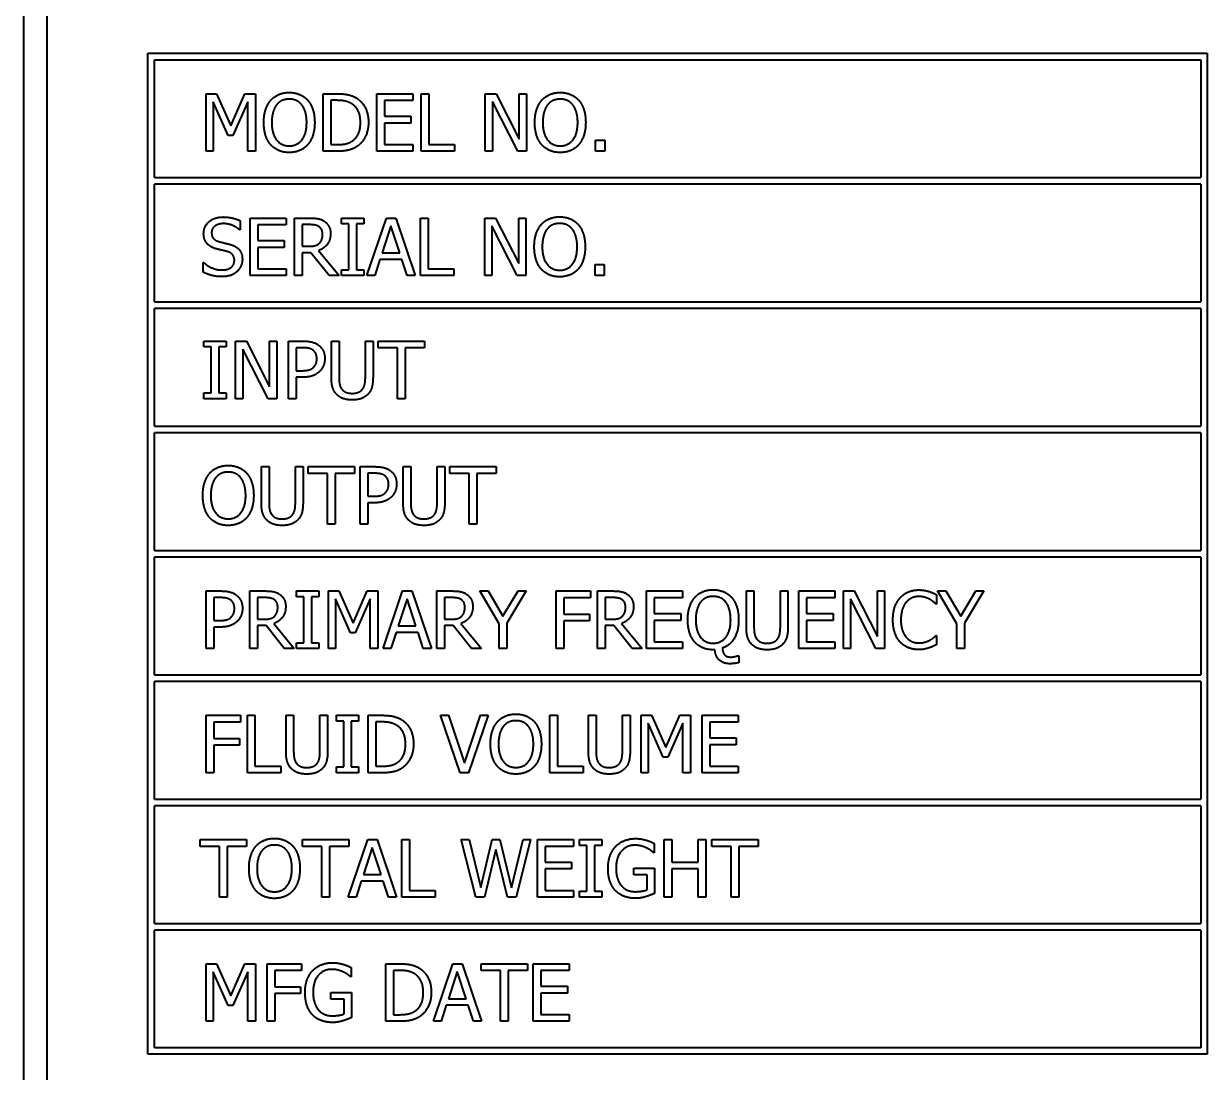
# Model space of a CAD drawing. Header units: millimetres. Extents: x 0 to 715, y 0 to 297.
# Drawn here: x 84 to 134.2, y 133.5 to 178 of the extents above; entities that cross this region are included whole.
import ezdxf

# ---------------------------------------------------------------- set-up
doc = ezdxf.new("R2010")
doc.units = ezdxf.units.MM
doc.layers.add('가시적인 것(ISO)', color=3, linetype='Continuous', lineweight=40)

msp = doc.modelspace()

# ---------------------------------------------------------------- linework, layer by layer
at = {"layer": '가시적인 것(ISO)'}
for p, q in [((83.965, 113.408), (83.965, 213.408)), ((84.965, 114.324), (84.965, 212.492)), ((89.243, 176.741), (134.243, 176.741)), ((89.243, 134.241), (89.243, 176.741)), ((134.243, 176.741), (134.243, 134.241)), ((89.521, 171.464), (89.521, 176.464)), ((89.521, 176.464), (133.965, 176.464)), ((133.965, 176.464), (133.965, 171.464)), ((91.713, 172.579), (91.713, 175.023)), ((91.713, 175.023), (92.156, 175.023)), ((92.156, 175.023), (92.767, 173.662)), ((92.767, 173.662), (93.357, 175.023)), ((93.357, 175.023), (93.808, 175.023)), ((93.808, 175.023), (93.808, 172.579)), ((96.683, 172.579), (96.683, 175.023)), ((96.683, 175.023), (97.239, 175.023)), ((98.963, 172.579), (98.963, 175.023)), ((98.963, 175.023), (100.492, 175.023)), ((100.492, 175.023), (100.492, 174.734)), ((100.849, 172.579), (100.849, 175.023)), ((100.849, 175.023), (101.174, 175.023)), ((101.174, 175.023), (101.174, 172.868)), ((103.57, 172.579), (103.57, 175.023)), ((103.57, 175.023), (104.032, 175.023)), ((104.032, 175.023), (105.016, 173.088)), ((105.016, 173.088), (105.016, 175.023)), ((105.016, 175.023), (105.32, 175.023)), ((105.32, 175.023), (105.32, 172.579)), ((92.648, 173.252), (92.016, 174.685)), ((92.016, 174.685), (92.016, 172.579)), ((93.484, 174.685), (92.846, 173.252)), ((93.484, 172.579), (93.484, 174.685)), ((97.008, 174.742), (97.008, 172.86)), ((97.255, 174.742), (97.008, 174.742)), ((100.492, 174.734), (99.288, 174.734)), ((99.288, 174.734), (99.288, 174.065)), ((104.955, 172.579), (103.873, 174.687)), ((103.873, 174.687), (103.873, 172.579)), ((99.288, 174.065), (100.411, 174.065)), ((100.411, 174.065), (100.411, 173.775)), ((99.288, 173.775), (99.288, 172.868)), ((100.411, 173.775), (99.288, 173.775)), ((92.846, 173.252), (92.648, 173.252)), ((108.257, 172.579), (108.257, 173.046)), ((108.257, 173.046), (108.649, 173.046)), ((108.649, 173.046), (108.649, 172.579)), ((92.016, 172.579), (91.713, 172.579)), ((93.808, 172.579), (93.484, 172.579)), ((97.245, 172.579), (96.683, 172.579)), ((97.008, 172.86), (97.255, 172.86)), ((100.492, 172.579), (98.963, 172.579)), ((99.288, 172.868), (100.492, 172.868)), ((100.492, 172.868), (100.492, 172.579)), ((102.265, 172.579), (100.849, 172.579)), ((101.174, 172.868), (102.265, 172.868)), ((102.265, 172.868), (102.265, 172.579)), ((103.873, 172.579), (103.57, 172.579)), ((105.32, 172.579), (104.955, 172.579)), ((108.649, 172.579), (108.257, 172.579)), ((89.521, 171.464), (133.965, 171.464)), ((89.521, 166.186), (89.521, 171.186)), ((133.965, 171.186), (89.521, 171.186)), ((133.965, 171.186), (133.965, 166.186)), ((93.159, 169.631), (93.159, 169.242)), ((93.585, 167.301), (93.585, 169.745)), ((93.585, 169.745), (95.114, 169.745)), ((95.114, 169.456), (93.91, 169.456)), ((93.91, 169.456), (93.91, 168.787)), ((95.114, 169.745), (95.114, 169.456)), ((95.47, 169.745), (96.1, 169.745)), ((95.47, 167.301), (95.47, 169.745)), ((96.118, 169.464), (95.795, 169.464)), ((95.795, 169.464), (95.795, 168.545)), ((97.461, 169.496), (97.461, 169.745)), ((97.461, 169.745), (98.408, 169.745)), ((97.772, 169.496), (97.461, 169.496)), ((97.772, 167.551), (97.772, 169.496)), ((98.408, 169.496), (98.097, 169.496)), ((98.097, 169.496), (98.097, 167.551)), ((98.408, 169.745), (98.408, 169.496)), ((98.547, 167.301), (99.371, 169.745)), ((99.371, 169.745), (99.771, 169.745)), ((99.771, 169.745), (100.595, 167.301)), ((100.827, 167.301), (100.827, 169.745)), ((100.827, 169.745), (101.152, 169.745)), ((101.152, 169.745), (101.152, 167.59)), ((103.549, 167.301), (103.549, 169.745)), ((103.549, 169.745), (104.01, 169.745)), ((104.01, 169.745), (104.995, 167.81)), ((104.995, 167.81), (104.995, 169.745)), ((104.995, 169.745), (105.298, 169.745)), ((105.298, 169.745), (105.298, 167.301)), ((93.159, 169.242), (93.135, 169.242)), ((99.563, 169.413), (99.187, 168.262)), ((99.941, 168.262), (99.563, 169.413)), ((104.933, 167.301), (103.852, 169.409)), ((103.852, 169.409), (103.852, 167.301)), ((93.91, 168.787), (95.033, 168.787)), ((93.91, 168.498), (93.91, 167.59)), ((95.033, 168.498), (93.91, 168.498)), ((95.033, 168.787), (95.033, 168.498)), ((95.795, 168.545), (96.081, 168.545)), ((96.168, 168.274), (95.795, 168.274)), ((95.795, 168.274), (95.795, 167.301)), ((96.94, 167.301), (96.168, 168.274)), ((96.493, 168.365), (97.362, 167.301)), ((99.098, 167.984), (98.876, 167.301)), ((100.031, 167.984), (99.098, 167.984)), ((99.187, 168.262), (99.941, 168.262)), ((100.252, 167.301), (100.031, 167.984)), ((91.592, 167.448), (91.592, 167.856)), ((91.592, 167.856), (91.616, 167.856)), ((93.91, 167.59), (95.114, 167.59)), ((95.114, 167.59), (95.114, 167.301)), ((97.461, 167.301), (97.461, 167.551)), ((97.461, 167.551), (97.772, 167.551)), ((98.097, 167.551), (98.408, 167.551)), ((98.408, 167.551), (98.408, 167.301)), ((101.152, 167.59), (102.243, 167.59)), ((102.243, 167.59), (102.243, 167.301)), ((108.235, 167.301), (108.235, 167.769)), ((108.235, 167.769), (108.628, 167.769)), ((108.628, 167.769), (108.628, 167.301)), ((95.114, 167.301), (93.585, 167.301)), ((95.795, 167.301), (95.47, 167.301)), ((97.362, 167.301), (96.94, 167.301)), ((98.408, 167.301), (97.461, 167.301)), ((98.876, 167.301), (98.547, 167.301)), ((100.595, 167.301), (100.252, 167.301)), ((102.243, 167.301), (100.827, 167.301)), ((103.852, 167.301), (103.549, 167.301)), ((105.298, 167.301), (104.933, 167.301)), ((108.628, 167.301), (108.235, 167.301)), ((89.521, 166.186), (133.965, 166.186)), ((89.521, 160.908), (89.521, 165.908)), ((133.965, 165.908), (89.521, 165.908)), ((133.965, 165.908), (133.965, 160.908)), ((91.618, 164.27), (91.618, 164.519)), ((91.618, 164.519), (92.564, 164.519)), ((92.564, 164.519), (92.564, 164.27)), ((92.967, 162.075), (92.967, 164.519)), ((92.967, 164.519), (93.428, 164.519)), ((93.428, 164.519), (94.413, 162.584)), ((94.413, 162.584), (94.413, 164.519)), ((94.413, 164.519), (94.716, 164.519)), ((94.716, 164.519), (94.716, 162.075)), ((95.211, 162.075), (95.211, 164.519)), ((95.211, 164.519), (95.825, 164.519)), ((97.035, 162.994), (97.035, 164.519)), ((97.035, 164.519), (97.36, 164.519)), ((97.36, 164.519), (97.36, 162.994)), ((98.479, 162.986), (98.479, 164.519)), ((98.479, 164.519), (98.804, 164.519)), ((98.804, 164.519), (98.804, 162.994)), ((99.02, 164.23), (99.02, 164.519)), ((99.02, 164.519), (100.985, 164.519)), ((100.985, 164.519), (100.985, 164.23)), ((91.929, 164.27), (91.618, 164.27)), ((91.929, 162.324), (91.929, 164.27)), ((92.564, 164.27), (92.253, 164.27)), ((92.253, 164.27), (92.253, 162.324)), ((94.351, 162.075), (93.27, 164.182)), ((93.27, 164.182), (93.27, 162.075)), ((95.805, 164.238), (95.536, 164.238)), ((95.536, 164.238), (95.536, 163.263)), ((99.84, 164.23), (99.02, 164.23)), ((99.84, 162.075), (99.84, 164.23)), ((100.165, 164.23), (100.165, 162.075)), ((100.985, 164.23), (100.165, 164.23)), ((95.536, 163.263), (95.758, 163.263)), ((95.811, 162.986), (95.536, 162.986)), ((95.536, 162.986), (95.536, 162.075)), ((91.618, 162.075), (91.618, 162.324)), ((91.618, 162.324), (91.929, 162.324)), ((92.564, 162.075), (91.618, 162.075)), ((92.253, 162.324), (92.564, 162.324)), ((92.564, 162.324), (92.564, 162.075)), ((93.27, 162.075), (92.967, 162.075)), ((94.716, 162.075), (94.351, 162.075)), ((95.536, 162.075), (95.211, 162.075)), ((100.165, 162.075), (99.84, 162.075)), ((89.521, 160.908), (133.965, 160.908)), ((89.521, 155.63), (89.521, 160.63)), ((133.965, 160.63), (89.521, 160.63)), ((133.965, 160.63), (133.965, 155.63)), ((94.062, 157.665), (94.062, 159.19)), ((94.062, 159.19), (94.387, 159.19)), ((94.387, 159.19), (94.387, 157.665)), ((95.506, 157.657), (95.506, 159.19)), ((95.506, 159.19), (95.831, 159.19)), ((95.831, 159.19), (95.831, 157.665)), ((96.047, 158.901), (96.047, 159.19)), ((96.047, 159.19), (98.012, 159.19)), ((96.867, 158.901), (96.047, 158.901)), ((96.867, 156.745), (96.867, 158.901)), ((97.192, 158.901), (97.192, 156.745)), ((98.012, 158.901), (97.192, 158.901)), ((98.012, 159.19), (98.012, 158.901)), ((98.26, 156.745), (98.26, 159.19)), ((98.26, 159.19), (98.874, 159.19)), ((98.854, 158.909), (98.584, 158.909)), ((98.584, 158.909), (98.584, 157.934)), ((100.084, 157.665), (100.084, 159.19)), ((100.084, 159.19), (100.409, 159.19)), ((100.409, 159.19), (100.409, 157.665)), ((101.528, 157.657), (101.528, 159.19)), ((101.528, 159.19), (101.853, 159.19)), ((101.853, 159.19), (101.853, 157.665)), ((102.069, 158.901), (102.069, 159.19)), ((102.069, 159.19), (104.034, 159.19)), ((102.889, 158.901), (102.069, 158.901)), ((102.889, 156.745), (102.889, 158.901)), ((103.214, 158.901), (103.214, 156.745)), ((104.034, 158.901), (103.214, 158.901)), ((104.034, 159.19), (104.034, 158.901)), ((98.584, 157.934), (98.806, 157.934)), ((98.86, 157.657), (98.584, 157.657)), ((98.584, 157.657), (98.584, 156.745)), ((97.192, 156.745), (96.867, 156.745)), ((98.584, 156.745), (98.26, 156.745)), ((103.214, 156.745), (102.889, 156.745)), ((89.521, 155.63), (133.965, 155.63)), ((89.521, 150.353), (89.521, 155.353)), ((133.965, 155.353), (89.521, 155.353)), ((133.965, 155.353), (133.965, 150.353)), ((91.713, 151.468), (91.713, 153.912)), ((91.713, 153.912), (92.327, 153.912)), ((93.567, 153.912), (94.197, 153.912)), ((93.567, 151.468), (93.567, 153.912)), ((95.558, 153.663), (95.558, 153.912)), ((95.558, 153.912), (96.504, 153.912)), ((96.504, 153.912), (96.504, 153.663)), ((96.907, 153.912), (97.35, 153.912)), ((96.907, 151.468), (96.907, 153.912)), ((97.35, 153.912), (97.96, 152.551)), ((97.96, 152.551), (98.551, 153.912)), ((98.551, 153.912), (99.002, 153.912)), ((99.002, 153.912), (99.002, 151.468)), ((99.234, 151.468), (100.058, 153.912)), ((100.058, 153.912), (100.458, 153.912)), ((100.458, 153.912), (101.282, 151.468)), ((101.514, 153.912), (102.144, 153.912)), ((101.514, 151.468), (101.514, 153.912)), ((103.335, 153.912), (103.695, 153.912)), ((104.161, 152.516), (103.335, 153.912)), ((103.695, 153.912), (104.325, 152.837)), ((104.325, 152.837), (104.967, 153.912)), ((105.312, 153.912), (104.486, 152.549)), ((104.967, 153.912), (105.312, 153.912)), ((106.587, 151.468), (106.587, 153.912)), ((106.587, 153.912), (108.049, 153.912)), ((108.049, 153.912), (108.049, 153.623)), ((108.34, 153.912), (108.97, 153.912)), ((108.34, 151.468), (108.34, 153.912)), ((110.426, 151.468), (110.426, 153.912)), ((110.426, 153.912), (111.956, 153.912)), ((111.956, 153.912), (111.956, 153.623)), ((114.662, 152.387), (114.662, 153.912)), ((114.662, 153.912), (114.986, 153.912)), ((114.986, 153.912), (114.986, 152.387)), ((116.106, 152.379), (116.106, 153.912)), ((116.106, 153.912), (116.43, 153.912)), ((116.43, 153.912), (116.43, 152.387)), ((116.896, 151.468), (116.896, 153.912)), ((116.896, 153.912), (118.425, 153.912)), ((118.425, 153.912), (118.425, 153.623)), ((118.782, 151.468), (118.782, 153.912)), ((118.782, 153.912), (119.243, 153.912)), ((119.243, 153.912), (120.228, 151.977)), ((120.228, 151.977), (120.228, 153.912)), ((120.228, 153.912), (120.531, 153.912)), ((120.531, 153.912), (120.531, 151.468)), ((123.605, 152.516), (122.779, 153.912)), ((122.779, 153.912), (123.14, 153.912)), ((123.14, 153.912), (123.77, 152.837)), ((123.77, 152.837), (124.412, 153.912)), ((124.756, 153.912), (123.93, 152.549)), ((124.412, 153.912), (124.756, 153.912)), ((92.307, 153.631), (92.038, 153.631)), ((92.038, 153.631), (92.038, 152.656)), ((94.215, 153.631), (93.892, 153.631)), ((93.892, 153.631), (93.892, 152.712)), ((95.869, 153.663), (95.558, 153.663)), ((95.869, 151.717), (95.869, 153.663)), ((96.504, 153.663), (96.193, 153.663)), ((96.193, 153.663), (96.193, 151.717)), ((97.842, 152.141), (97.21, 153.573)), ((97.21, 153.573), (97.21, 151.468)), ((98.678, 153.573), (98.04, 152.141)), ((98.678, 151.468), (98.678, 153.573)), ((100.25, 153.579), (99.874, 152.428)), ((100.629, 152.428), (100.25, 153.579)), ((102.162, 153.631), (101.839, 153.631)), ((101.839, 153.631), (101.839, 152.712)), ((108.049, 153.623), (106.912, 153.623)), ((106.912, 153.623), (106.912, 152.934)), ((108.988, 153.631), (108.665, 153.631)), ((108.665, 153.631), (108.665, 152.712)), ((111.956, 153.623), (110.751, 153.623)), ((110.751, 153.623), (110.751, 152.953)), ((118.425, 153.623), (117.221, 153.623)), ((117.221, 153.623), (117.221, 152.953)), ((120.166, 151.468), (119.085, 153.575)), ((119.085, 153.575), (119.085, 151.468)), ((122.742, 153.357), (122.716, 153.357)), ((122.742, 153.75), (122.742, 153.357)), ((106.912, 152.934), (108.002, 152.934)), ((108.002, 152.934), (108.002, 152.644)), ((110.751, 152.953), (111.874, 152.953)), ((111.874, 152.953), (111.874, 152.664)), ((117.221, 152.953), (118.344, 152.953)), ((118.344, 152.953), (118.344, 152.664)), ((92.038, 152.656), (92.259, 152.656)), ((92.313, 152.379), (92.038, 152.379)), ((92.038, 152.379), (92.038, 151.468)), ((93.892, 152.712), (94.177, 152.712)), ((94.264, 152.44), (93.892, 152.44)), ((93.892, 152.44), (93.892, 151.468)), ((95.037, 151.468), (94.264, 152.44)), ((94.589, 152.531), (95.459, 151.468)), ((99.874, 152.428), (100.629, 152.428)), ((101.839, 152.712), (102.124, 152.712)), ((102.212, 152.44), (101.839, 152.44)), ((101.839, 152.44), (101.839, 151.468)), ((102.984, 151.468), (102.212, 152.44)), ((102.536, 152.531), (103.406, 151.468)), ((104.161, 151.468), (104.161, 152.516)), ((104.486, 152.549), (104.486, 151.468)), ((108.002, 152.644), (106.912, 152.644)), ((106.912, 152.644), (106.912, 151.468)), ((108.665, 152.712), (108.951, 152.712)), ((109.038, 152.44), (108.665, 152.44)), ((108.665, 152.44), (108.665, 151.468)), ((109.81, 151.468), (109.038, 152.44)), ((109.363, 152.531), (110.232, 151.468)), ((111.874, 152.664), (110.751, 152.664)), ((110.751, 152.664), (110.751, 151.757)), ((118.344, 152.664), (117.221, 152.664)), ((117.221, 152.664), (117.221, 151.757)), ((123.605, 151.468), (123.605, 152.516)), ((123.93, 152.549), (123.93, 151.468)), ((98.04, 152.141), (97.842, 152.141)), ((99.785, 152.151), (99.563, 151.468)), ((100.718, 152.151), (99.785, 152.151)), ((100.94, 151.468), (100.718, 152.151)), ((122.718, 152.022), (122.742, 152.022)), ((122.742, 152.022), (122.742, 151.634)), ((92.038, 151.468), (91.713, 151.468)), ((93.892, 151.468), (93.567, 151.468)), ((95.459, 151.468), (95.037, 151.468)), ((95.558, 151.468), (95.558, 151.717)), ((95.558, 151.717), (95.869, 151.717)), ((96.504, 151.468), (95.558, 151.468)), ((96.193, 151.717), (96.504, 151.717)), ((96.504, 151.717), (96.504, 151.468)), ((97.21, 151.468), (96.907, 151.468)), ((99.002, 151.468), (98.678, 151.468)), ((99.563, 151.468), (99.234, 151.468)), ((101.282, 151.468), (100.94, 151.468)), ((101.839, 151.468), (101.514, 151.468)), ((103.406, 151.468), (102.984, 151.468)), ((104.486, 151.468), (104.161, 151.468)), ((106.912, 151.468), (106.587, 151.468)), ((108.665, 151.468), (108.34, 151.468)), ((110.232, 151.468), (109.81, 151.468)), ((111.956, 151.468), (110.426, 151.468)), ((110.751, 151.757), (111.956, 151.757)), ((111.956, 151.757), (111.956, 151.468)), ((113.328, 151.416), (113.253, 151.416)), ((118.425, 151.468), (116.896, 151.468)), ((117.221, 151.757), (118.425, 151.757)), ((118.425, 151.757), (118.425, 151.468)), ((119.085, 151.468), (118.782, 151.468)), ((120.531, 151.468), (120.166, 151.468)), ((123.93, 151.468), (123.605, 151.468)), ((114.299, 151.165), (114.343, 151.165)), ((114.343, 151.165), (114.343, 150.869)), ((89.521, 150.353), (133.965, 150.353)), ((89.521, 145.075), (89.521, 150.075)), ((133.965, 150.075), (89.521, 150.075)), ((133.965, 150.075), (133.965, 145.075)), ((91.713, 146.19), (91.713, 148.634)), ((91.713, 148.634), (93.175, 148.634)), ((93.175, 148.345), (92.038, 148.345)), ((92.038, 148.345), (92.038, 147.656)), ((93.175, 148.634), (93.175, 148.345)), ((93.466, 146.19), (93.466, 148.634)), ((93.466, 148.634), (93.791, 148.634)), ((93.791, 148.634), (93.791, 146.479)), ((95.108, 147.109), (95.108, 148.634)), ((95.108, 148.634), (95.433, 148.634)), ((95.433, 148.634), (95.433, 147.109)), ((96.552, 147.101), (96.552, 148.634)), ((96.552, 148.634), (96.877, 148.634)), ((96.877, 148.634), (96.877, 147.109)), ((97.247, 148.385), (97.247, 148.634)), ((97.247, 148.634), (98.194, 148.634)), ((97.558, 148.385), (97.247, 148.385)), ((97.558, 146.44), (97.558, 148.385)), ((98.194, 148.385), (97.883, 148.385)), ((97.883, 148.385), (97.883, 146.44)), ((98.194, 148.634), (98.194, 148.385)), ((98.596, 148.634), (99.153, 148.634)), ((98.596, 146.19), (98.596, 148.634)), ((99.169, 148.353), (98.921, 148.353)), ((98.921, 148.353), (98.921, 146.471)), ((102.507, 146.19), (101.665, 148.634)), ((101.665, 148.634), (102.013, 148.634)), ((102.013, 148.634), (102.691, 146.604)), ((102.691, 146.604), (103.368, 148.634)), ((103.699, 148.634), (102.857, 146.19)), ((103.368, 148.634), (103.699, 148.634)), ((106.312, 146.19), (106.312, 148.634)), ((106.312, 148.634), (106.637, 148.634)), ((106.637, 148.634), (106.637, 146.479)), ((107.954, 147.109), (107.954, 148.634)), ((107.954, 148.634), (108.279, 148.634)), ((108.279, 148.634), (108.279, 147.109)), ((109.398, 147.101), (109.398, 148.634)), ((109.398, 148.634), (109.723, 148.634)), ((109.723, 148.634), (109.723, 147.109)), ((110.189, 148.634), (110.632, 148.634)), ((110.189, 146.19), (110.189, 148.634)), ((110.632, 148.634), (111.242, 147.273)), ((111.242, 147.273), (111.833, 148.634)), ((111.833, 148.634), (112.284, 148.634)), ((112.284, 148.634), (112.284, 146.19)), ((112.78, 146.19), (112.78, 148.634)), ((112.78, 148.634), (114.309, 148.634)), ((114.309, 148.345), (113.105, 148.345)), ((113.105, 148.345), (113.105, 147.676)), ((114.309, 148.634), (114.309, 148.345)), ((111.124, 146.863), (110.492, 148.296)), ((110.492, 148.296), (110.492, 146.19)), ((111.96, 148.296), (111.322, 146.863)), ((111.96, 146.19), (111.96, 148.296)), ((92.038, 147.656), (93.127, 147.656)), ((93.127, 147.367), (92.038, 147.367)), ((92.038, 147.367), (92.038, 146.19)), ((93.127, 147.656), (93.127, 147.367)), ((113.105, 147.676), (114.228, 147.676)), ((114.228, 147.386), (113.105, 147.386)), ((113.105, 147.386), (113.105, 146.479)), ((114.228, 147.676), (114.228, 147.386)), ((111.322, 146.863), (111.124, 146.863)), ((93.791, 146.479), (94.882, 146.479)), ((94.882, 146.479), (94.882, 146.19)), ((97.247, 146.19), (97.247, 146.44)), ((97.247, 146.44), (97.558, 146.44)), ((97.883, 146.44), (98.194, 146.44)), ((98.194, 146.44), (98.194, 146.19)), ((98.921, 146.471), (99.169, 146.471)), ((106.637, 146.479), (107.728, 146.479)), ((107.728, 146.479), (107.728, 146.19)), ((113.105, 146.479), (114.309, 146.479)), ((114.309, 146.479), (114.309, 146.19)), ((92.038, 146.19), (91.713, 146.19)), ((94.882, 146.19), (93.466, 146.19)), ((98.194, 146.19), (97.247, 146.19)), ((99.159, 146.19), (98.596, 146.19)), ((102.857, 146.19), (102.507, 146.19)), ((107.728, 146.19), (106.312, 146.19)), ((110.492, 146.19), (110.189, 146.19)), ((112.284, 146.19), (111.96, 146.19)), ((114.309, 146.19), (112.78, 146.19)), ((89.521, 145.075), (133.965, 145.075)), ((89.521, 139.797), (89.521, 144.797)), ((133.965, 144.797), (89.521, 144.797)), ((133.965, 144.797), (133.965, 139.797)), ((91.463, 143.067), (91.463, 143.357)), ((91.463, 143.357), (93.428, 143.357)), ((93.428, 143.357), (93.428, 143.067)), ((95.805, 143.067), (95.805, 143.357)), ((95.805, 143.357), (97.77, 143.357)), ((97.754, 140.912), (98.579, 143.357)), ((97.77, 143.357), (97.77, 143.067)), ((98.579, 143.357), (98.979, 143.357)), ((98.979, 143.357), (99.803, 140.912)), ((100.034, 140.912), (100.034, 143.357)), ((100.034, 143.357), (100.359, 143.357)), ((100.359, 143.357), (100.359, 141.201)), ((103.176, 140.912), (102.552, 143.357)), ((102.552, 143.357), (102.887, 143.357)), ((102.887, 143.357), (103.378, 141.33)), ((103.378, 141.33), (103.866, 143.357)), ((103.866, 143.357), (104.196, 143.357)), ((104.196, 143.357), (104.688, 141.306)), ((104.688, 141.306), (105.177, 143.357)), ((105.496, 143.357), (104.882, 140.912)), ((105.177, 143.357), (105.496, 143.357)), ((105.787, 140.912), (105.787, 143.357)), ((105.787, 143.357), (107.316, 143.357)), ((107.316, 143.357), (107.316, 143.067)), ((107.578, 143.107), (107.578, 143.357)), ((107.578, 143.357), (108.525, 143.357)), ((108.525, 143.357), (108.525, 143.107)), ((111.171, 140.912), (111.171, 143.357)), ((111.171, 143.357), (111.496, 143.357)), ((111.496, 143.357), (111.496, 142.398)), ((112.621, 142.398), (112.621, 143.357)), ((112.621, 143.357), (112.946, 143.357)), ((112.946, 143.357), (112.946, 140.912)), ((113.192, 143.067), (113.192, 143.357)), ((113.192, 143.357), (115.157, 143.357)), ((115.157, 143.357), (115.157, 143.067)), ((92.283, 143.067), (91.463, 143.067)), ((92.283, 140.912), (92.283, 143.067)), ((92.608, 143.067), (92.608, 140.912)), ((93.428, 143.067), (92.608, 143.067)), ((96.625, 143.067), (95.805, 143.067)), ((96.625, 140.912), (96.625, 143.067)), ((97.77, 143.067), (96.95, 143.067)), ((96.95, 143.067), (96.95, 140.912)), ((98.771, 143.024), (98.394, 141.873)), ((99.149, 141.873), (98.771, 143.024)), ((104.02, 142.941), (103.537, 140.912)), ((104.517, 140.912), (104.02, 142.941)), ((107.316, 143.067), (106.112, 143.067)), ((106.112, 143.067), (106.112, 142.398)), ((107.889, 143.107), (107.578, 143.107)), ((107.889, 141.162), (107.889, 143.107)), ((108.525, 143.107), (108.214, 143.107)), ((108.214, 143.107), (108.214, 141.162)), ((110.753, 142.798), (110.725, 142.798)), ((110.753, 143.19), (110.753, 142.798)), ((114.012, 143.067), (113.192, 143.067)), ((114.012, 140.912), (114.012, 143.067)), ((114.337, 143.067), (114.337, 140.912)), ((115.157, 143.067), (114.337, 143.067)), ((106.112, 142.398), (107.235, 142.398)), ((107.235, 142.398), (107.235, 142.109)), ((111.496, 142.398), (112.621, 142.398)), ((98.394, 141.873), (99.149, 141.873)), ((106.112, 142.109), (106.112, 141.201)), ((107.235, 142.109), (106.112, 142.109)), ((109.876, 141.857), (109.876, 142.142)), ((109.876, 142.142), (110.763, 142.142)), ((110.442, 141.857), (109.876, 141.857)), ((110.442, 141.225), (110.442, 141.857)), ((110.763, 142.142), (110.763, 141.075)), ((112.621, 142.109), (111.496, 142.109)), ((111.496, 142.109), (111.496, 140.912)), ((112.621, 140.912), (112.621, 142.109)), ((98.305, 141.596), (98.083, 140.912)), ((99.238, 141.596), (98.305, 141.596)), ((99.46, 140.912), (99.238, 141.596)), ((92.608, 140.912), (92.283, 140.912)), ((96.95, 140.912), (96.625, 140.912)), ((98.083, 140.912), (97.754, 140.912)), ((99.803, 140.912), (99.46, 140.912)), ((101.451, 140.912), (100.034, 140.912)), ((100.359, 141.201), (101.451, 141.201)), ((101.451, 141.201), (101.451, 140.912)), ((103.537, 140.912), (103.176, 140.912)), ((104.882, 140.912), (104.517, 140.912)), ((107.316, 140.912), (105.787, 140.912)), ((106.112, 141.201), (107.316, 141.201)), ((107.316, 141.201), (107.316, 140.912)), ((107.578, 140.912), (107.578, 141.162)), ((107.578, 141.162), (107.889, 141.162)), ((108.525, 140.912), (107.578, 140.912)), ((108.214, 141.162), (108.525, 141.162)), ((108.525, 141.162), (108.525, 140.912)), ((111.496, 140.912), (111.171, 140.912)), ((112.946, 140.912), (112.621, 140.912)), ((114.337, 140.912), (114.012, 140.912)), ((89.521, 139.797), (133.965, 139.797)), ((89.521, 134.519), (89.521, 139.519)), ((133.965, 139.519), (89.521, 139.519)), ((133.965, 139.519), (133.965, 134.519)), ((91.713, 135.642), (91.713, 138.087)), ((91.713, 138.087), (92.156, 138.087)), ((92.156, 138.087), (92.767, 136.726)), ((92.767, 136.726), (93.357, 138.087)), ((93.357, 138.087), (93.808, 138.087)), ((93.808, 138.087), (93.808, 135.642)), ((94.304, 135.642), (94.304, 138.087)), ((94.304, 138.087), (95.766, 138.087)), ((95.766, 137.798), (94.629, 137.798)), ((94.629, 137.798), (94.629, 137.108)), ((95.766, 138.087), (95.766, 137.798)), ((97.883, 137.92), (97.883, 137.528)), ((99.351, 135.642), (99.351, 138.087)), ((99.351, 138.087), (99.908, 138.087)), ((99.676, 137.805), (99.676, 135.924)), ((99.924, 137.805), (99.676, 137.805)), ((101.368, 135.642), (102.192, 138.087)), ((102.192, 138.087), (102.592, 138.087)), ((102.592, 138.087), (103.416, 135.642)), ((103.398, 137.798), (103.398, 138.087)), ((103.398, 138.087), (105.363, 138.087)), ((104.218, 137.798), (103.398, 137.798)), ((104.218, 135.642), (104.218, 137.798)), ((104.543, 137.798), (104.543, 135.642)), ((105.363, 137.798), (104.543, 137.798)), ((105.363, 138.087), (105.363, 137.798)), ((105.611, 135.642), (105.611, 138.087)), ((105.611, 138.087), (107.14, 138.087)), ((107.14, 137.798), (105.936, 137.798)), ((105.936, 137.798), (105.936, 137.128)), ((107.14, 138.087), (107.14, 137.798)), ((92.648, 136.316), (92.016, 137.748)), ((92.016, 137.748), (92.016, 135.642)), ((93.484, 137.748), (92.846, 136.316)), ((93.484, 135.642), (93.484, 137.748)), ((97.883, 137.528), (97.855, 137.528)), ((102.384, 137.754), (102.007, 136.603)), ((102.762, 136.603), (102.384, 137.754)), ((94.629, 137.108), (95.718, 137.108)), ((95.718, 136.819), (94.629, 136.819)), ((94.629, 136.819), (94.629, 135.642)), ((95.718, 137.108), (95.718, 136.819)), ((97.006, 136.587), (97.006, 136.872)), ((97.006, 136.872), (97.893, 136.872)), ((97.893, 136.872), (97.893, 135.805)), ((105.936, 137.128), (107.059, 137.128)), ((107.059, 136.839), (105.936, 136.839)), ((105.936, 136.839), (105.936, 135.932)), ((107.059, 137.128), (107.059, 136.839)), ((92.846, 136.316), (92.648, 136.316)), ((97.572, 136.587), (97.006, 136.587)), ((97.572, 135.955), (97.572, 136.587)), ((101.918, 136.326), (101.696, 135.642)), ((102.851, 136.326), (101.918, 136.326)), ((102.007, 136.603), (102.762, 136.603)), ((103.073, 135.642), (102.851, 136.326)), ((99.676, 135.924), (99.924, 135.924)), ((105.936, 135.932), (107.14, 135.932)), ((107.14, 135.932), (107.14, 135.642)), ((92.016, 135.642), (91.713, 135.642)), ((93.808, 135.642), (93.484, 135.642)), ((94.629, 135.642), (94.304, 135.642)), ((99.914, 135.642), (99.351, 135.642)), ((101.696, 135.642), (101.368, 135.642)), ((103.416, 135.642), (103.073, 135.642)), ((104.543, 135.642), (104.218, 135.642)), ((107.14, 135.642), (105.611, 135.642)), ((133.965, 134.519), (89.521, 134.519)), ((134.243, 134.241), (89.243, 134.241))]:
    msp.add_line(p, q, dxfattribs=at)
for points in [[(94.458, 174.744), (94.601, 174.906), (94.999, 175.075), (95.245, 175.075)], [(95.245, 175.075), (95.494, 175.075), (95.894, 174.9), (96.033, 174.744)], [(97.239, 175.023), (97.584, 175.023), (97.976, 174.92), (98.115, 174.829)], [(105.969, 174.744), (106.112, 174.906), (106.51, 175.075), (106.756, 175.075)], [(106.756, 175.075), (107.005, 175.075), (107.405, 174.9), (107.544, 174.744)], [(94.165, 173.801), (94.165, 174.108), (94.318, 174.576), (94.458, 174.744)], [(94.704, 174.54), (94.607, 174.415), (94.504, 174.039), (94.504, 173.801)], [(95.247, 174.793), (95.07, 174.793), (94.805, 174.671), (94.704, 174.54)], [(95.787, 174.54), (95.69, 174.667), (95.417, 174.793), (95.247, 174.793)], [(95.987, 173.801), (95.987, 174.043), (95.882, 174.417), (95.787, 174.54)], [(96.033, 174.744), (96.172, 174.582), (96.326, 174.106), (96.326, 173.801)], [(97.901, 174.595), (97.77, 174.673), (97.475, 174.742), (97.255, 174.742)], [(98.271, 173.803), (98.271, 174.084), (98.085, 174.482), (97.901, 174.595)], [(98.115, 174.829), (98.351, 174.673), (98.61, 174.156), (98.61, 173.799)], [(105.676, 173.801), (105.676, 174.108), (105.829, 174.576), (105.969, 174.744)], [(106.215, 174.54), (106.118, 174.415), (106.015, 174.039), (106.015, 173.801)], [(106.758, 174.793), (106.581, 174.793), (106.316, 174.671), (106.215, 174.54)], [(107.298, 174.54), (107.201, 174.667), (106.928, 174.793), (106.758, 174.793)], [(107.499, 173.801), (107.499, 174.043), (107.394, 174.417), (107.298, 174.54)], [(107.544, 174.744), (107.683, 174.582), (107.837, 174.106), (107.837, 173.801)], [(94.456, 172.86), (94.316, 173.023), (94.165, 173.5), (94.165, 173.801)], [(94.504, 173.801), (94.504, 173.32), (94.908, 172.809), (95.247, 172.809)], [(95.247, 172.809), (95.585, 172.809), (95.987, 173.32), (95.987, 173.801)], [(96.326, 173.801), (96.326, 173.504), (96.176, 173.023), (96.033, 172.86)], [(97.931, 173.023), (98.101, 173.137), (98.271, 173.518), (98.271, 173.803)], [(98.61, 173.799), (98.61, 173.464), (98.339, 172.925), (98.111, 172.775)], [(105.967, 172.86), (105.827, 173.023), (105.676, 173.5), (105.676, 173.801)], [(106.015, 173.801), (106.015, 173.32), (106.419, 172.809), (106.758, 172.809)], [(106.758, 172.809), (107.096, 172.809), (107.499, 173.32), (107.499, 173.801)], [(107.837, 173.801), (107.837, 173.504), (107.687, 173.023), (107.544, 172.86)], [(97.255, 172.86), (97.471, 172.86), (97.798, 172.929), (97.931, 173.023)], [(95.245, 172.527), (94.997, 172.527), (94.601, 172.696), (94.456, 172.86)], [(96.033, 172.86), (95.882, 172.69), (95.484, 172.527), (95.245, 172.527)], [(98.111, 172.775), (97.925, 172.658), (97.542, 172.579), (97.245, 172.579)], [(106.756, 172.527), (106.508, 172.527), (106.112, 172.696), (105.967, 172.86)], [(107.544, 172.86), (107.394, 172.69), (106.995, 172.527), (106.756, 172.527)], [(91.61, 169.09), (91.61, 169.387), (92.073, 169.789), (92.432, 169.789)], [(92.454, 169.508), (92.228, 169.508), (91.948, 169.296), (91.948, 169.123)], [(92.432, 169.789), (92.638, 169.789), (93.002, 169.708), (93.159, 169.631)], [(93.135, 169.242), (93.018, 169.349), (92.654, 169.508), (92.454, 169.508)], [(96.1, 169.745), (96.31, 169.745), (96.594, 169.7), (96.722, 169.617)], [(96.506, 169.381), (96.437, 169.427), (96.253, 169.464), (96.118, 169.464)], [(96.722, 169.617), (96.851, 169.534), (97, 169.274), (97, 169.082)], [(105.654, 168.523), (105.654, 168.83), (105.807, 169.298), (105.947, 169.466)], [(105.947, 169.466), (106.09, 169.629), (106.488, 169.797), (106.734, 169.797)], [(106.736, 169.516), (106.56, 169.516), (106.294, 169.393), (106.193, 169.262)], [(106.734, 169.797), (106.984, 169.797), (107.384, 169.623), (107.522, 169.466)], [(107.277, 169.262), (107.18, 169.389), (106.906, 169.516), (106.736, 169.516)], [(107.522, 169.466), (107.661, 169.304), (107.815, 168.828), (107.815, 168.523)], [(91.768, 168.648), (91.693, 168.729), (91.61, 168.947), (91.61, 169.09)], [(91.948, 169.123), (91.948, 168.969), (92.113, 168.785), (92.267, 168.743)], [(97, 169.082), (97, 168.814), (96.726, 168.452), (96.493, 168.365)], [(96.661, 169.056), (96.661, 169.163), (96.586, 169.328), (96.506, 169.381)], [(96.522, 168.672), (96.594, 168.739), (96.661, 168.929), (96.661, 169.056)], [(106.193, 169.262), (106.096, 169.137), (105.993, 168.761), (105.993, 168.523)], [(107.477, 168.523), (107.477, 168.765), (107.372, 169.139), (107.277, 169.262)], [(92.172, 168.432), (92.045, 168.466), (91.845, 168.567), (91.768, 168.648)], [(92.614, 168.321), (92.501, 168.353), (92.313, 168.396), (92.172, 168.432)], [(92.267, 168.743), (92.37, 168.715), (92.669, 168.644), (92.768, 168.614)], [(92.768, 168.614), (93.02, 168.537), (93.254, 168.226), (93.254, 167.998)], [(96.081, 168.545), (96.221, 168.545), (96.445, 168.595), (96.522, 168.672)], [(105.946, 167.582), (105.805, 167.745), (105.654, 168.222), (105.654, 168.523)], [(105.993, 168.523), (105.993, 168.042), (106.397, 167.531), (106.736, 167.531)], [(106.736, 167.531), (107.075, 167.531), (107.477, 168.042), (107.477, 168.523)], [(107.815, 168.523), (107.815, 168.226), (107.665, 167.745), (107.522, 167.582)], [(92.37, 167.539), (92.64, 167.539), (92.915, 167.763), (92.915, 167.947)], [(92.915, 167.947), (92.915, 168.093), (92.77, 168.276), (92.614, 168.321)], [(93.254, 167.998), (93.254, 167.854), (93.137, 167.576), (93.032, 167.479)], [(92.394, 167.257), (92.129, 167.257), (91.756, 167.368), (91.592, 167.448)], [(91.616, 167.856), (91.776, 167.705), (92.182, 167.539), (92.37, 167.539)], [(93.032, 167.479), (92.915, 167.372), (92.618, 167.257), (92.394, 167.257)], [(106.734, 167.25), (106.486, 167.25), (106.09, 167.418), (105.946, 167.582)], [(107.522, 167.582), (107.372, 167.412), (106.974, 167.25), (106.734, 167.25)], [(95.825, 164.519), (96.043, 164.519), (96.348, 164.448), (96.465, 164.367)], [(96.241, 164.145), (96.164, 164.196), (95.958, 164.238), (95.805, 164.238)], [(96.417, 163.772), (96.417, 163.899), (96.33, 164.085), (96.241, 164.145)], [(96.465, 164.367), (96.602, 164.274), (96.756, 163.986), (96.756, 163.782)], [(95.758, 163.263), (95.956, 163.263), (96.199, 163.327), (96.279, 163.41)], [(96.279, 163.41), (96.352, 163.483), (96.417, 163.656), (96.417, 163.772)], [(96.756, 163.782), (96.756, 163.624), (96.643, 163.339), (96.542, 163.24)], [(96.542, 163.24), (96.415, 163.115), (96.073, 162.986), (95.811, 162.986)], [(97.269, 162.249), (97.14, 162.376), (97.035, 162.732), (97.035, 162.994)], [(97.36, 162.994), (97.36, 162.824), (97.404, 162.594), (97.465, 162.501)], [(98.374, 162.501), (98.436, 162.594), (98.479, 162.822), (98.479, 162.986)], [(98.804, 162.994), (98.804, 162.738), (98.701, 162.374), (98.571, 162.249)], [(97.465, 162.501), (97.531, 162.402), (97.756, 162.301), (97.919, 162.301)], [(97.919, 162.301), (98.071, 162.301), (98.309, 162.402), (98.374, 162.501)], [(97.919, 162.023), (97.703, 162.023), (97.382, 162.136), (97.269, 162.249)], [(98.571, 162.249), (98.454, 162.134), (98.145, 162.023), (97.919, 162.023)], [(91.574, 157.968), (91.574, 158.275), (91.727, 158.742), (91.867, 158.911)], [(91.867, 158.911), (92.01, 159.073), (92.408, 159.241), (92.654, 159.241)], [(92.656, 158.96), (92.479, 158.96), (92.214, 158.837), (92.113, 158.707)], [(92.654, 159.241), (92.903, 159.241), (93.303, 159.067), (93.442, 158.911)], [(93.196, 158.707), (93.099, 158.833), (92.826, 158.96), (92.656, 158.96)], [(93.442, 158.911), (93.581, 158.748), (93.735, 158.273), (93.735, 157.968)], [(99.29, 158.816), (99.212, 158.867), (99.006, 158.909), (98.854, 158.909)], [(98.874, 159.19), (99.092, 159.19), (99.397, 159.119), (99.513, 159.037)], [(99.513, 159.037), (99.65, 158.944), (99.805, 158.657), (99.805, 158.453)], [(92.113, 158.707), (92.016, 158.582), (91.913, 158.205), (91.913, 157.968)], [(93.396, 157.968), (93.396, 158.209), (93.291, 158.584), (93.196, 158.707)], [(99.466, 158.443), (99.466, 158.57), (99.379, 158.756), (99.29, 158.816)], [(99.327, 158.081), (99.401, 158.154), (99.466, 158.326), (99.466, 158.443)], [(99.805, 158.453), (99.805, 158.295), (99.692, 158.009), (99.591, 157.91)], [(91.865, 157.027), (91.725, 157.189), (91.574, 157.667), (91.574, 157.968)], [(91.913, 157.968), (91.913, 157.486), (92.317, 156.975), (92.656, 156.975)], [(92.656, 156.975), (92.994, 156.975), (93.396, 157.486), (93.396, 157.968)], [(93.735, 157.968), (93.735, 157.671), (93.585, 157.189), (93.442, 157.027)], [(98.806, 157.934), (99.004, 157.934), (99.248, 157.997), (99.327, 158.081)], [(99.591, 157.91), (99.464, 157.785), (99.121, 157.657), (98.86, 157.657)], [(94.296, 156.92), (94.167, 157.047), (94.062, 157.403), (94.062, 157.665)], [(94.387, 157.665), (94.387, 157.494), (94.43, 157.264), (94.492, 157.171)], [(95.401, 157.171), (95.463, 157.264), (95.506, 157.492), (95.506, 157.657)], [(95.831, 157.665), (95.831, 157.409), (95.728, 157.045), (95.597, 156.92)], [(100.318, 156.92), (100.189, 157.047), (100.084, 157.403), (100.084, 157.665)], [(100.409, 157.665), (100.409, 157.494), (100.452, 157.264), (100.514, 157.171)], [(101.423, 157.171), (101.485, 157.264), (101.528, 157.492), (101.528, 157.657)], [(101.853, 157.665), (101.853, 157.409), (101.75, 157.045), (101.619, 156.92)], [(92.654, 156.694), (92.406, 156.694), (92.01, 156.862), (91.865, 157.027)], [(93.442, 157.027), (93.291, 156.856), (92.893, 156.694), (92.654, 156.694)], [(94.946, 156.694), (94.73, 156.694), (94.409, 156.807), (94.296, 156.92)], [(94.492, 157.171), (94.557, 157.072), (94.783, 156.971), (94.946, 156.971)], [(94.946, 156.971), (95.098, 156.971), (95.336, 157.072), (95.401, 157.171)], [(95.597, 156.92), (95.48, 156.805), (95.171, 156.694), (94.946, 156.694)], [(100.967, 156.694), (100.752, 156.694), (100.431, 156.807), (100.318, 156.92)], [(100.514, 157.171), (100.579, 157.072), (100.805, 156.971), (100.967, 156.971)], [(100.967, 156.971), (101.12, 156.971), (101.358, 157.072), (101.423, 157.171)], [(101.619, 156.92), (101.502, 156.805), (101.193, 156.694), (100.967, 156.694)], [(92.327, 153.912), (92.545, 153.912), (92.85, 153.841), (92.967, 153.76)], [(94.197, 153.912), (94.407, 153.912), (94.69, 153.867), (94.819, 153.783)], [(102.144, 153.912), (102.354, 153.912), (102.637, 153.867), (102.766, 153.783)], [(108.97, 153.912), (109.18, 153.912), (109.464, 153.867), (109.592, 153.783)], [(112.467, 153.631), (112.609, 153.795), (113.007, 153.964), (113.253, 153.964)], [(113.253, 153.964), (113.503, 153.964), (113.903, 153.789), (114.042, 153.631)], [(121.193, 153.619), (121.339, 153.783), (121.739, 153.956), (121.987, 153.956)], [(121.987, 153.956), (122.11, 153.956), (122.326, 153.92), (122.417, 153.892)], [(122.417, 153.892), (122.496, 153.867), (122.66, 153.793), (122.742, 153.75)], [(92.743, 153.538), (92.665, 153.589), (92.459, 153.631), (92.307, 153.631)], [(92.919, 153.165), (92.919, 153.292), (92.832, 153.478), (92.743, 153.538)], [(92.967, 153.76), (93.103, 153.667), (93.258, 153.379), (93.258, 153.175)], [(94.603, 153.548), (94.533, 153.593), (94.349, 153.631), (94.215, 153.631)], [(94.757, 153.223), (94.757, 153.33), (94.682, 153.494), (94.603, 153.548)], [(94.819, 153.783), (94.947, 153.7), (95.096, 153.441), (95.096, 153.249)], [(102.55, 153.548), (102.481, 153.593), (102.297, 153.631), (102.162, 153.631)], [(102.705, 153.223), (102.705, 153.33), (102.629, 153.494), (102.55, 153.548)], [(102.766, 153.783), (102.895, 153.7), (103.043, 153.441), (103.043, 153.249)], [(109.376, 153.548), (109.307, 153.593), (109.123, 153.631), (108.988, 153.631)], [(109.531, 153.223), (109.531, 153.33), (109.456, 153.494), (109.376, 153.548)], [(109.592, 153.783), (109.721, 153.7), (109.87, 153.441), (109.87, 153.249)], [(112.174, 152.688), (112.174, 152.997), (112.326, 153.464), (112.467, 153.631)], [(112.712, 153.429), (112.615, 153.304), (112.512, 152.926), (112.512, 152.688)], [(113.255, 153.682), (113.079, 153.682), (112.813, 153.56), (112.712, 153.429)], [(113.796, 153.429), (113.699, 153.556), (113.425, 153.682), (113.255, 153.682)], [(113.996, 152.688), (113.996, 152.932), (113.891, 153.306), (113.796, 153.429)], [(114.042, 153.631), (114.18, 153.47), (114.335, 152.993), (114.335, 152.688)], [(120.888, 152.688), (120.888, 152.995), (121.044, 153.451), (121.193, 153.619)], [(121.444, 153.427), (121.341, 153.302), (121.226, 152.924), (121.226, 152.688)], [(121.985, 153.678), (121.828, 153.678), (121.549, 153.55), (121.444, 153.427)], [(122.441, 153.562), (122.347, 153.613), (122.128, 153.678), (121.985, 153.678)], [(122.716, 153.357), (122.672, 153.397), (122.538, 153.508), (122.441, 153.562)], [(92.78, 152.803), (92.854, 152.876), (92.919, 153.048), (92.919, 153.165)], [(93.258, 153.175), (93.258, 153.017), (93.145, 152.732), (93.044, 152.632)], [(95.096, 153.249), (95.096, 152.981), (94.823, 152.619), (94.589, 152.531)], [(94.619, 152.838), (94.69, 152.906), (94.757, 153.096), (94.757, 153.223)], [(103.043, 153.249), (103.043, 152.981), (102.77, 152.619), (102.536, 152.531)], [(102.566, 152.838), (102.637, 152.906), (102.705, 153.096), (102.705, 153.223)], [(109.87, 153.249), (109.87, 152.981), (109.596, 152.619), (109.363, 152.531)], [(109.392, 152.838), (109.464, 152.906), (109.531, 153.096), (109.531, 153.223)], [(92.259, 152.656), (92.457, 152.656), (92.701, 152.72), (92.78, 152.803)], [(93.044, 152.632), (92.917, 152.508), (92.574, 152.379), (92.313, 152.379)], [(94.177, 152.712), (94.318, 152.712), (94.541, 152.761), (94.619, 152.838)], [(102.124, 152.712), (102.265, 152.712), (102.489, 152.761), (102.566, 152.838)], [(108.951, 152.712), (109.091, 152.712), (109.315, 152.761), (109.392, 152.838)], [(112.465, 151.749), (112.324, 151.911), (112.174, 152.387), (112.174, 152.688)], [(112.512, 152.688), (112.512, 152.207), (112.916, 151.694), (113.255, 151.694)], [(113.255, 151.694), (113.594, 151.694), (113.996, 152.207), (113.996, 152.688)], [(114.335, 152.688), (114.335, 152.213), (113.964, 151.594), (113.641, 151.486)], [(114.895, 151.642), (114.767, 151.769), (114.662, 152.125), (114.662, 152.387)], [(114.986, 152.387), (114.986, 152.216), (115.03, 151.987), (115.091, 151.894)], [(116.001, 151.894), (116.062, 151.987), (116.106, 152.215), (116.106, 152.379)], [(116.43, 152.387), (116.43, 152.131), (116.327, 151.767), (116.197, 151.642)], [(121.195, 151.745), (121.048, 151.904), (120.888, 152.379), (120.888, 152.688)], [(121.226, 152.688), (121.226, 152.436), (121.347, 152.074), (121.452, 151.949)], [(115.091, 151.894), (115.157, 151.795), (115.383, 151.694), (115.545, 151.694)], [(115.545, 151.694), (115.698, 151.694), (115.935, 151.795), (116.001, 151.894)], [(121.452, 151.949), (121.555, 151.828), (121.83, 151.705), (121.985, 151.705)], [(122.458, 151.826), (122.548, 151.878), (122.68, 151.985), (122.718, 152.022)], [(113.253, 151.416), (113.005, 151.416), (112.607, 151.585), (112.465, 151.749)], [(113.962, 150.824), (113.687, 150.824), (113.344, 151.131), (113.328, 151.416)], [(113.641, 151.486), (113.649, 151.394), (113.697, 151.248), (113.734, 151.206)], [(115.545, 151.416), (115.329, 151.416), (115.008, 151.529), (114.895, 151.642)], [(116.197, 151.642), (116.08, 151.527), (115.771, 151.416), (115.545, 151.416)], [(121.981, 151.424), (121.743, 151.424), (121.341, 151.585), (121.195, 151.745)], [(122.417, 151.495), (122.31, 151.46), (122.128, 151.424), (121.981, 151.424)], [(121.985, 151.705), (122.126, 151.705), (122.365, 151.775), (122.458, 151.826)], [(122.742, 151.634), (122.66, 151.596), (122.518, 151.527), (122.417, 151.495)], [(113.734, 151.206), (113.78, 151.155), (113.905, 151.107), (114.016, 151.107)], [(114.343, 150.869), (114.253, 150.848), (114.059, 150.824), (113.962, 150.824)], [(114.016, 151.107), (114.081, 151.107), (114.259, 151.149), (114.299, 151.165)], [(99.153, 148.634), (99.498, 148.634), (99.89, 148.531), (100.029, 148.44)], [(99.815, 148.206), (99.684, 148.284), (99.389, 148.353), (99.169, 148.353)], [(100.029, 148.44), (100.264, 148.284), (100.524, 147.767), (100.524, 147.41)], [(103.794, 147.412), (103.794, 147.719), (103.947, 148.187), (104.087, 148.355)], [(104.087, 148.355), (104.23, 148.517), (104.628, 148.686), (104.874, 148.686)], [(104.876, 148.405), (104.7, 148.405), (104.434, 148.282), (104.333, 148.151)], [(104.874, 148.686), (105.123, 148.686), (105.524, 148.512), (105.662, 148.355)], [(105.417, 148.151), (105.32, 148.278), (105.046, 148.405), (104.876, 148.405)], [(105.662, 148.355), (105.801, 148.193), (105.955, 147.717), (105.955, 147.412)], [(100.185, 147.414), (100.185, 147.695), (99.999, 148.094), (99.815, 148.206)], [(104.333, 148.151), (104.236, 148.026), (104.133, 147.65), (104.133, 147.412)], [(105.617, 147.412), (105.617, 147.654), (105.512, 148.028), (105.417, 148.151)], [(99.844, 146.634), (100.015, 146.749), (100.185, 147.129), (100.185, 147.414)], [(100.524, 147.41), (100.524, 147.075), (100.252, 146.537), (100.025, 146.386)], [(104.085, 146.471), (103.945, 146.634), (103.794, 147.111), (103.794, 147.412)], [(104.133, 147.412), (104.133, 146.931), (104.537, 146.42), (104.876, 146.42)], [(104.876, 146.42), (105.215, 146.42), (105.617, 146.931), (105.617, 147.412)], [(105.955, 147.412), (105.955, 147.115), (105.805, 146.634), (105.662, 146.471)], [(95.342, 146.364), (95.213, 146.491), (95.108, 146.848), (95.108, 147.109)], [(95.433, 147.109), (95.433, 146.939), (95.476, 146.709), (95.538, 146.616)], [(96.447, 146.616), (96.508, 146.709), (96.552, 146.937), (96.552, 147.101)], [(96.877, 147.109), (96.877, 146.854), (96.774, 146.489), (96.643, 146.364)], [(108.188, 146.364), (108.059, 146.491), (107.954, 146.848), (107.954, 147.109)], [(108.279, 147.109), (108.279, 146.939), (108.323, 146.709), (108.384, 146.616)], [(109.293, 146.616), (109.355, 146.709), (109.398, 146.937), (109.398, 147.101)], [(109.723, 147.109), (109.723, 146.854), (109.62, 146.489), (109.489, 146.364)], [(95.991, 146.138), (95.776, 146.138), (95.455, 146.251), (95.342, 146.364)], [(95.538, 146.616), (95.603, 146.517), (95.829, 146.416), (95.991, 146.416)], [(95.991, 146.416), (96.144, 146.416), (96.382, 146.517), (96.447, 146.616)], [(96.643, 146.364), (96.526, 146.249), (96.217, 146.138), (95.991, 146.138)], [(100.025, 146.386), (99.838, 146.269), (99.456, 146.19), (99.159, 146.19)], [(99.169, 146.471), (99.385, 146.471), (99.712, 146.541), (99.844, 146.634)], [(104.874, 146.138), (104.626, 146.138), (104.23, 146.307), (104.085, 146.471)], [(105.662, 146.471), (105.512, 146.301), (105.114, 146.138), (104.874, 146.138)], [(108.838, 146.138), (108.622, 146.138), (108.301, 146.251), (108.188, 146.364)], [(108.384, 146.616), (108.449, 146.517), (108.675, 146.416), (108.838, 146.416)], [(108.838, 146.416), (108.99, 146.416), (109.228, 146.517), (109.293, 146.616)], [(109.489, 146.364), (109.372, 146.249), (109.063, 146.138), (108.838, 146.138)], [(93.83, 143.077), (93.973, 143.24), (94.371, 143.408), (94.617, 143.408)], [(94.617, 143.408), (94.866, 143.408), (95.266, 143.234), (95.405, 143.077)], [(109.109, 143.065), (109.258, 143.226), (109.693, 143.4), (109.953, 143.4)], [(109.953, 143.4), (110.078, 143.4), (110.304, 143.365), (110.407, 143.333)], [(110.407, 143.333), (110.49, 143.309), (110.692, 143.222), (110.753, 143.19)], [(93.537, 142.134), (93.537, 142.441), (93.69, 142.909), (93.83, 143.077)], [(94.076, 142.873), (93.979, 142.748), (93.876, 142.372), (93.876, 142.134)], [(94.619, 143.127), (94.442, 143.127), (94.177, 143.004), (94.076, 142.873)], [(95.159, 142.873), (95.062, 143), (94.789, 143.127), (94.619, 143.127)], [(95.36, 142.134), (95.36, 142.376), (95.255, 142.75), (95.159, 142.873)], [(95.405, 143.077), (95.544, 142.915), (95.698, 142.439), (95.698, 142.134)], [(108.788, 142.136), (108.788, 142.432), (108.955, 142.899), (109.109, 143.065)], [(109.915, 143.119), (109.563, 143.119), (109.127, 142.588), (109.127, 142.146)], [(110.416, 143.004), (110.317, 143.054), (110.062, 143.119), (109.915, 143.119)], [(110.725, 142.798), (110.664, 142.851), (110.535, 142.949), (110.416, 143.004)], [(93.828, 141.193), (93.688, 141.356), (93.537, 141.833), (93.537, 142.134)], [(93.876, 142.134), (93.876, 141.653), (94.28, 141.142), (94.619, 141.142)], [(94.619, 141.142), (94.957, 141.142), (95.36, 141.653), (95.36, 142.134)], [(95.698, 142.134), (95.698, 141.837), (95.548, 141.356), (95.405, 141.193)], [(109.107, 141.184), (108.953, 141.346), (108.788, 141.825), (108.788, 142.136)], [(109.127, 142.146), (109.127, 141.901), (109.242, 141.532), (109.351, 141.405)], [(109.351, 141.405), (109.456, 141.279), (109.753, 141.146), (109.939, 141.146)], [(94.617, 140.861), (94.369, 140.861), (93.973, 141.029), (93.828, 141.193)], [(95.405, 141.193), (95.255, 141.023), (94.856, 140.861), (94.617, 140.861)], [(109.951, 140.865), (109.691, 140.865), (109.262, 141.023), (109.107, 141.184)], [(109.939, 141.146), (110.076, 141.146), (110.349, 141.186), (110.442, 141.225)], [(110.403, 140.936), (110.282, 140.9), (110.088, 140.865), (109.951, 140.865)], [(110.763, 141.075), (110.702, 141.047), (110.492, 140.962), (110.403, 140.936)], [(95.918, 136.867), (95.918, 137.162), (96.085, 137.629), (96.239, 137.796)], [(96.239, 137.796), (96.388, 137.956), (96.823, 138.13), (97.083, 138.13)], [(97.045, 137.849), (96.693, 137.849), (96.257, 137.318), (96.257, 136.876)], [(97.546, 137.734), (97.447, 137.784), (97.192, 137.849), (97.045, 137.849)], [(97.083, 138.13), (97.208, 138.13), (97.434, 138.095), (97.537, 138.063)], [(97.537, 138.063), (97.62, 138.039), (97.822, 137.952), (97.883, 137.92)], [(99.908, 138.087), (100.252, 138.087), (100.645, 137.984), (100.783, 137.893)], [(100.569, 137.659), (100.439, 137.736), (100.143, 137.805), (99.924, 137.805)], [(100.783, 137.893), (101.019, 137.736), (101.278, 137.219), (101.278, 136.863)], [(97.855, 137.528), (97.794, 137.582), (97.665, 137.679), (97.546, 137.734)], [(100.94, 136.867), (100.94, 137.148), (100.754, 137.546), (100.569, 137.659)], [(96.237, 135.914), (96.083, 136.076), (95.918, 136.555), (95.918, 136.867)], [(96.257, 136.876), (96.257, 136.631), (96.372, 136.262), (96.481, 136.136)], [(100.599, 136.086), (100.769, 136.201), (100.94, 136.581), (100.94, 136.867)], [(101.278, 136.863), (101.278, 136.528), (101.007, 135.989), (100.779, 135.838)], [(97.081, 135.595), (96.821, 135.595), (96.392, 135.753), (96.237, 135.914)], [(96.481, 136.136), (96.586, 136.009), (96.883, 135.876), (97.069, 135.876)], [(97.069, 135.876), (97.206, 135.876), (97.479, 135.916), (97.572, 135.955)], [(97.893, 135.805), (97.832, 135.777), (97.622, 135.692), (97.533, 135.666)], [(100.779, 135.838), (100.593, 135.722), (100.211, 135.642), (99.914, 135.642)], [(99.924, 135.924), (100.139, 135.924), (100.466, 135.993), (100.599, 136.086)], [(97.533, 135.666), (97.412, 135.63), (97.218, 135.595), (97.081, 135.595)]]:
    msp.add_open_spline(points, degree=2, dxfattribs=at)

doc.saveas('drawing.dxf')
